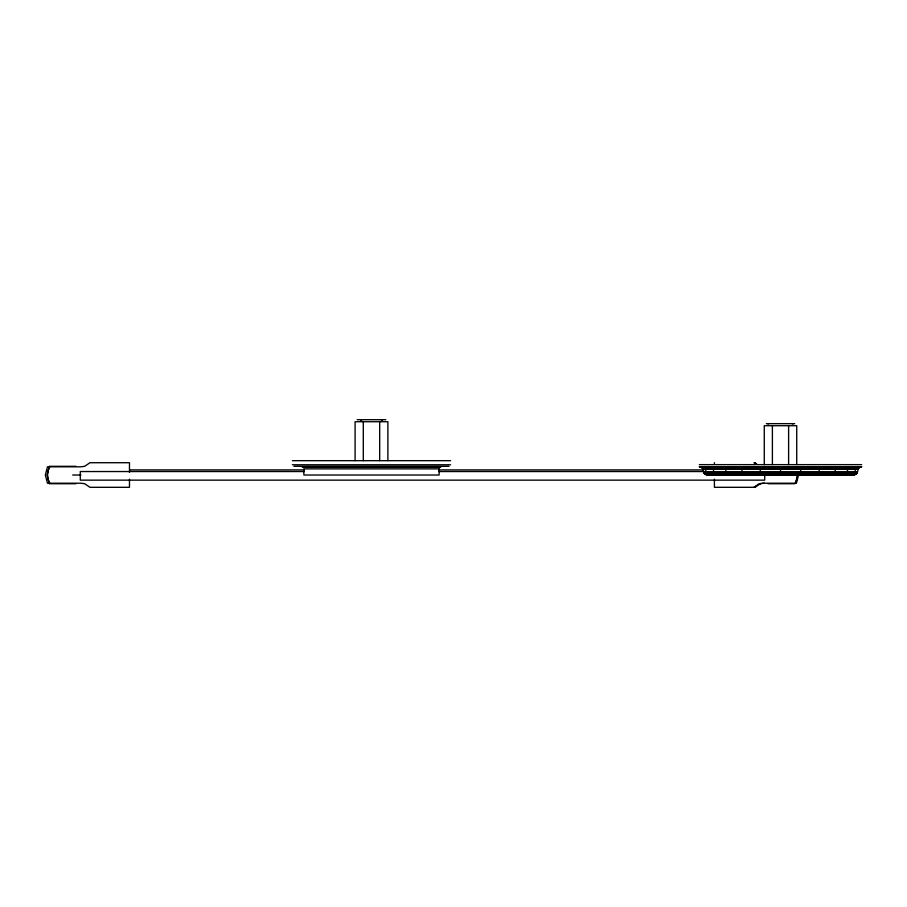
<?xml version="1.0" encoding="UTF-8"?>
<svg xmlns="http://www.w3.org/2000/svg" width="907" height="907" viewBox="0 0 907 907"><rect width="100%" height="100%" fill="white"/><g stroke="black" fill="none" stroke-linecap="round" stroke-linejoin="round"><path stroke-width="1.36" d="M797.514 475.019L796.958 479.202L795.258 483.216M797.718 475.019L795.518 483.216M798.534 475.019L796.403 483.216L763.172 483.216L759.204 483.714L753.955 487.308M705.181 466.72L699.739 466.731C704.592 467.094 701.859 473.919 706.372 474.871L854.632 474.871C859.144 473.919 856.412 467.094 861.265 466.731L855.823 466.72M49.25 466.822L47.051 475.019L49.25 483.216M754.828 487.308L760.338 483.714M49.76 466.822C46.881 471.833 46.881 478.204 49.76 483.216M360.703 420.292L361.95 419.692M756.835 485.664L755.089 487.308L714.41 487.308L714.41 479.191M762.129 475.019L760.837 473.794L759.601 466.731L801.403 466.731L800.167 473.794L798.874 475.019M705.544 466.833L700.272 466.833L704.671 466.788M820.88 466.731C817.887 468.375 820.268 472.876 817.57 474.871L816.005 475.019M767.957 423.943L768.796 423.66M837.615 466.731C833.748 467.808 836.458 473.329 832.921 474.871L830.71 475.019M858.51 466.731C853.759 467.173 856.514 473.851 852.104 474.871L849.088 475.019M850.449 466.731C846.016 467.4 848.793 473.658 844.7 474.871L841.991 475.019M702.494 466.731L723.763 466.833C727.165 468.307 724.636 473.352 728.083 474.871L730.294 475.019M760.089 483.714L764.306 483.216M760.735 466.788L740.123 466.731M759.601 466.731L801.403 466.731M700.272 466.833L702.948 466.788M856.333 466.788L860.732 466.833L855.46 466.833M837.24 466.833L857.999 466.833M357.154 419.692L385.815 419.692M766.324 423.66L794.691 423.66M292.383 460.677L450.586 460.677M699.354 464.645L861.65 464.645M292.383 464.769L450.586 464.769M49.239 466.311L75.995 466.311M293.925 466.311L449.044 466.311M699.354 466.697L861.65 466.697M699.354 466.822L861.65 466.822M700.782 467.014L860.221 467.014M302.326 467.332L440.643 467.332M701.258 467.252L859.745 467.252M701.712 467.558L859.292 467.558M702.12 467.91L858.895 467.91M702.471 468.329L858.532 468.329M702.766 468.772L858.237 468.772M703.004 469.259L857.999 469.259M129.894 469.894L304.185 469.894M438.807 469.894L703.787 469.894M304.185 471.538L80.292 471.538L80.292 480.143L764.726 480.143L764.726 474.724M438.807 471.538L703.787 471.538M703.458 471.935L857.546 471.935M703.639 472.445L857.376 472.445M703.877 472.932L857.138 472.932M704.172 473.386L856.832 473.386M704.524 473.794L856.48 473.794M706.372 474.871L854.632 474.871M72.685 475.019L80.995 475.019M49.239 483.726L75.995 483.726M768.002 483.726L794.645 483.726M858.056 466.788L860.732 466.833L860.074 466.788M820.62 466.833L800.269 466.788M711.916 475.019L708.9 474.871C704.569 473.908 707.233 467.774 703.004 466.833M719.013 475.019L716.303 474.871C712.21 473.658 714.988 467.4 710.555 466.731M744.998 475.019L742.516 473.794L741.631 468.772L740.384 466.833M381.019 419.692L382.266 420.292M792.208 423.66L793.047 423.943M756.835 464.373L755.089 462.717M756.574 464.373L754.828 462.717M755.701 464.373L753.955 462.717M796.731 464.645L796.731 425.712L764.272 425.712L764.272 464.645M788.614 425.712L788.614 464.645M780.508 466.697L780.508 475.019M772.39 425.712L772.39 464.645M714.41 462.717L714.41 464.373M387.879 460.677L387.879 421.732L355.091 421.732L355.091 460.677M379.682 421.732L379.682 460.677M363.288 421.732L363.288 460.677M129.474 472.456L129.474 462.717L89.94 462.717L84.68 466.323L80.712 466.822L47.481 466.822L45.35 475.019L47.481 483.216L80.712 483.216L84.68 483.714L89.94 487.308L129.474 487.308L129.474 479.191M439.113 468.874L303.868 468.874L303.868 475.019L439.113 475.019L439.113 468.874"/></g></svg>
